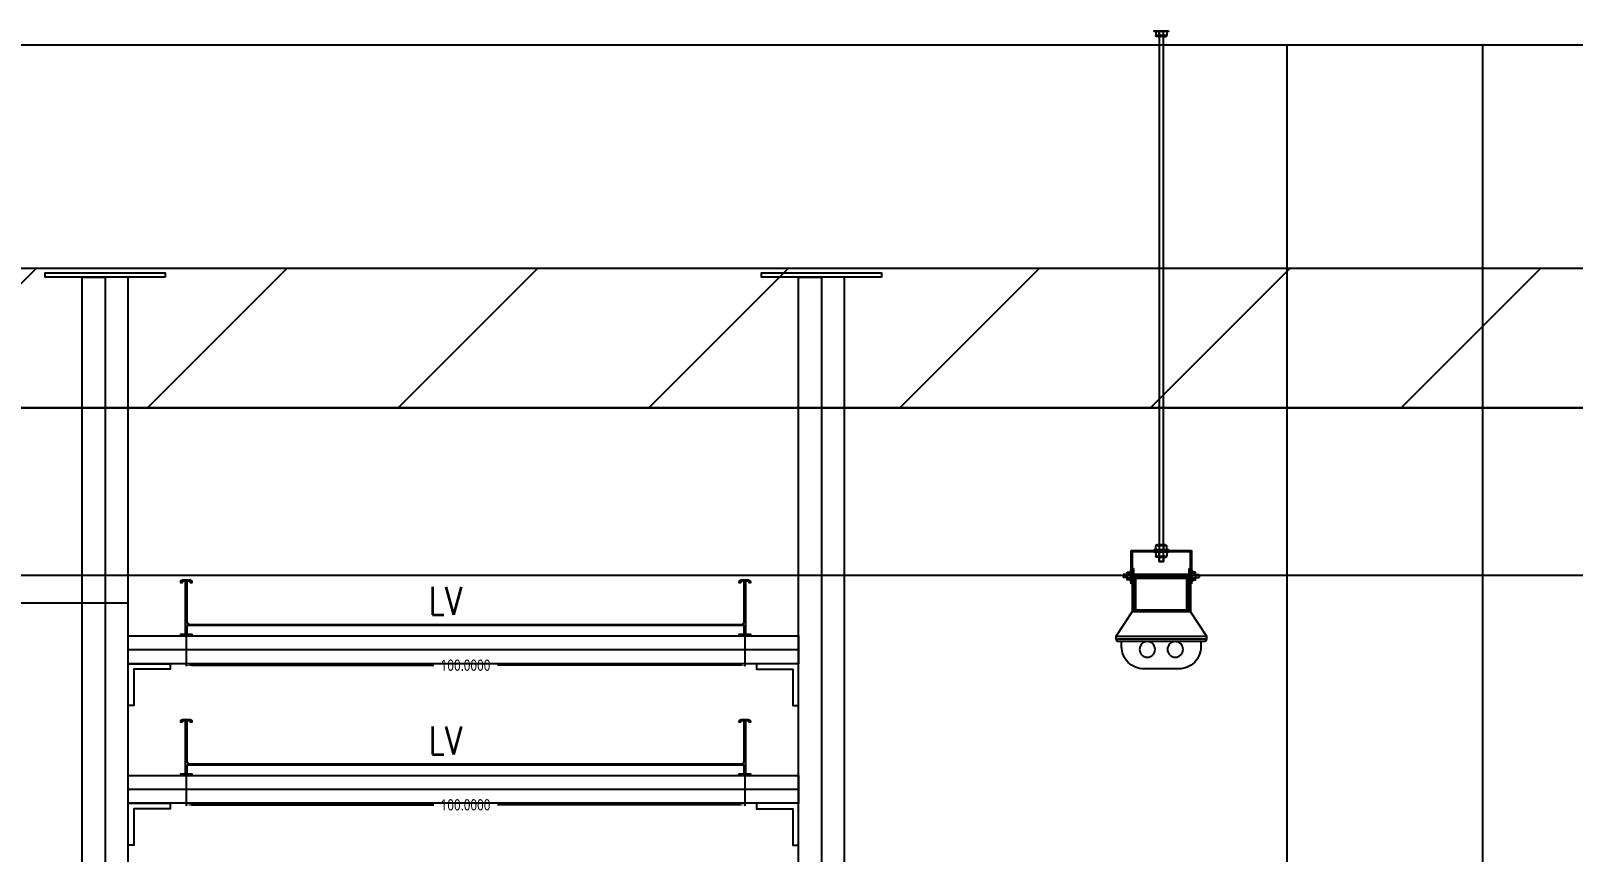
# Model space of a CAD drawing. Extents: x -18489 to 195597, y -1599 to 112111.
# Drawn here: x 22717.6 to 22993.7, y 26441.2 to 26588.3 of the extents above; entities that cross this region are included whole.
import ezdxf
from ezdxf.enums import TextEntityAlignment as Align
from ezdxf.xclip import XClip

# ---------------------------------------------------------------- set-up
doc = ezdxf.new("R2010")
doc.units = 0
doc.header["$LTSCALE"] = 100
doc.header["$XCLIPFRAME"] = 2
for name, color, linetype in [('188K-SM-07-F10-MECH-CR PIPE-Y2257103$0$0-BG', 6, 'Continuous'), ('188K-SM-07-F10-MECH-CR PIPE-Y2257103$0$0-FIRE', 1, 'Continuous'), ('188K-SM-07-F10-MECH-CR PIPE-Y2257103$0$0-hookupzoom', 4, 'Continuous'), ('188K-SM-07-F10-MECH-CR PIPE-Y2257103$0$0-LV', 6, 'Continuous'), ('188K-SM-07-F10-MECH-CR PIPE-Y2257103$0$DIM', 3, 'Continuous'), ('188K-SM-07-F10-MECH-CR PIPE-Y2257103$0$SH-LINE-130', 2, 'Continuous'), ('188K-SM-07-F10-MECH-CR PIPE-Y2257103$0$UPW_PVDF', 7, 'Continuous'), ('188K-SM-07-F10-MECH-CR PIPE-Y2257103$0$WFASE335B$0$F-SM-DUCT-HANGER', 2, 'Continuous'), ('188K-SM-07-F10-MECH-CR PIPE-Y2257103$0$WFASE335B$0$L-EQ', 180, 'Continuous'), ('188K-SM-07-F10-MECH-CR PIPE-Y2257103$0$WFASE335B$0$SUPPORT', 2, 'Continuous'), ('188K-SM-07-F10-MECH-CR PIPE-Y2257103$0$X-S-FAB_SL ALL$0$ASP_8', 8, 'Continuous'), ('188K-SM-07-F10-MECH-CR PIPE-Y2257103$0$X-S-FAB_SL ALL$0$BEAM-S', 2, 'Continuous')]:
    doc.layers.add(name, color=color, linetype=linetype)
doc.styles.add('188K-SM-07-F10-MECH-CR PIPE-Y2257103$0$AA-TXT', font='romans.shx', dxfattribs={"bigfont": 'chineset.shx'})
doc.styles.add('188K-SM-07-F10-MECH-CR PIPE-Y2257103$0$Standard', font='', dxfattribs={"width": 0.8})
doc.styles.get('188K-SM-07-F10-MECH-CR PIPE-Y2257103$0$Standard').set_extended_font_data('Microsoft JhengHei')
doc.dimstyles.new('188K-SM-07-F10-MECH-CR PIPE-Y2257103$0$Standard', dxfattribs={"dimtxt": 0.18, "dimasz": 0.18, "dimexe": 0.18, "dimexo": 0.0625, "dimgap": 0.09, "dimtad": 0, "dimtih": 1, "dimtoh": 1, "dimdec": 4, "dimzin": 0, "dimdsep": 46, "dimtxsty": '188K-SM-07-F10-MECH-CR PIPE-Y2257103$0$Standard', "dimcen": 0.09, "dimadec": 0, "dimazin": 0, "dimtfac": 1, "dimtdec": 4, "dimtofl": 0, "dimtmove": 0, "dimatfit": 3, "dimfxl": 1, "dimtolj": 1, "dimtzin": 0, "dimarcsym": 0})

# ---------------------------------------------------------------- blocks, each defined once
blk = doc.blocks.new('*U1953')
at = {"color": 241}
blk.add_lwpolyline([(17.5, 50), (-17.5, 50), (-17.5, 337.5), (17.5, 337.5)], close=True, dxfattribs=at)
blk = doc.blocks.new('188K-SM-07-F10-MECH-CR PIPE-Y2257103$0$X-S-FAB_SL ALL')
at = {"color": 241}
for p, q in [((-2628.521, -72748.977), (19076.479, -72748.977)), ((-2628.521, -72788.977), (19076.479, -72788.977))]:
    blk.add_line(p, q, dxfattribs=at)
at = {"layer": '188K-SM-07-F10-MECH-CR PIPE-Y2257103$0$X-S-FAB_SL ALL$0$ASP_8'}
for p, q in [((18261.479, -72848.977), (18151.479, -72848.977)), ((18261.479, -73033.977), (18261.479, -72848.977))]:
    blk.add_line(p, q, dxfattribs=at)
at = {"layer": '188K-SM-07-F10-MECH-CR PIPE-Y2257103$0$X-S-FAB_SL ALL$0$BEAM-S'}
blk.add_blockref('*U1953', (18486.479, -73086.477), dxfattribs=at)
blk = doc.blocks.new('*D1958')
at = {"layer": '188K-SM-07-F10-MECH-CR PIPE-Y2257103$0$DIM', "color": 0, "lineweight": -2, "transparency": 16777216}
for p, q in [((0, -0.06), (0, -5.47)), ((100, -0.06), (100, -5.47)), ((1, -5.29), (44.3, -5.29)), ((99, -5.29), (55.7, -5.29))]:
    blk.add_line(p, q, dxfattribs=at)
at = {"layer": '188K-SM-07-F10-MECH-CR PIPE-Y2257103$0$DIM', "color": 0, "transparency": 16777216}
for points in [[(1, -5.13), (1, -5.46), (0, -5.29)], [(99, -5.13), (99, -5.46), (100, -5.29)]]:
    blk.add_solid(points, dxfattribs=at)
at = {"layer": 'DefPoints', "color": 0, "transparency": 16777216}
for p in [(0, 0), (100, 0), (100, -5.29)]:
    blk.add_point(p, dxfattribs=at)
at = {"layer": '188K-SM-07-F10-MECH-CR PIPE-Y2257103$0$DIM', "color": 0, "transparency": 16777216, "insert": (50, -5.29), "char_height": 2, "attachment_point": 5, "style": '188K-SM-07-F10-MECH-CR PIPE-Y2257103$0$Standard'}
blk.add_mtext('\\A1;100.0000', dxfattribs=at)
blk = doc.blocks.new('188K-SM-07-F10-MECH-CR PIPE-Y2257103$0$WFASE335B$0$LIGHT')
for p, q in [((8.1, -4.5), (-8.1, -4.5)), ((8.1, -5), (-8.1, -5))]:
    blk.add_line(p, q)
blk.add_lwpolyline([(8.1, -5), (8.1, -4.5), (5.1, 0), (-5.1, 0), (-8.1, -4.5), (-8.1, -5, 0.414214), (-7.6, -5.5), (7.6, -5.5, 0.414214)], format="xyb", close=True)
blk.add_lwpolyline([(-7.1, -5.5), (-7.1, -6.4, 0.414214), (-3.1, -10.4), (3.1, -10.4, 0.414214), (7.1, -6.4), (7.1, -5.5)], format="xyb")
for centre in [(-2.5, -6.9), (2.5, -6.9)]:
    blk.add_circle(centre, 1.4)
blk = doc.blocks.new('*U1959')
at = {"layer": '188K-SM-07-F10-MECH-CR PIPE-Y2257103$0$WFASE335B$0$F-SM-DUCT-HANGER'}
for p, q in [((0.39, -191.04), (-0.97, -191.04)), ((-0.97, -191.8), (-0.97, -191.04)), ((0.39, -191.04), (-0.97, -191.04)), ((-0.97, -191.8), (-0.97, -191.04)), ((0.97, -191.8), (-0.97, -191.8)), ((0.97, -191.8), (-0.97, -191.8)), ((0.97, -192.2), (-0.97, -192.2)), ((-0.97, -192.2), (-0.97, -192.96)), ((0.97, -192.2), (-0.97, -192.2)), ((-0.97, -192.2), (-0.97, -192.96)), ((0.39, -192.96), (-0.97, -192.96)), ((0.39, -192.96), (-0.97, -192.96)), ((0.68, -190.9), (-0.68, -190.9)), ((0.68, -190.9), (-0.68, -190.9)), ((0.68, -193.1), (-0.68, -193.1)), ((0.68, -193.1), (-0.68, -193.1)), ((-0.39, -190.9), (-0.39, -191.8)), ((-0.39, -190.9), (-0.39, -191.8)), ((-0.39, -193.1), (-0.39, -192.2)), ((-0.39, -193.1), (-0.39, -192.2)), ((0.39, -190.9), (0.39, -191.8)), ((0.39, -190.9), (0.39, -191.8)), ((0.97, -191.04), (0.39, -191.04)), ((0.97, -191.04), (0.39, -191.04)), ((0.39, -193.1), (0.39, -192.2)), ((0.39, -193.1), (0.39, -192.2)), ((0.97, -192.96), (0.39, -192.96)), ((0.97, -192.96), (0.39, -192.96)), ((0.97, -191.8), (0.97, -191.04)), ((0.97, -191.8), (0.97, -191.04)), ((0.97, -192.2), (0.97, -192.96)), ((0.97, -192.2), (0.97, -192.96))]:
    blk.add_line(p, q, dxfattribs=at)
for centre, start, end in [((0, -191.52), 50.7586, 129.2414), ((0, -191.52), 50.7586, 129.2414), ((0, -192.49), 230.7586, 309.2414), ((0, -192.49), 230.7586, 309.2414)]:
    blk.add_arc(centre, 0.619, start, end, dxfattribs=at)
for centre, start_param, end_param in [((-0.68, -191.04), 3.320473, 6.462066), ((-0.68, -191.04), 3.320473, 6.462066), ((0.68, -192.96), 0.17888, 3.320473), ((0.68, -192.96), 0.17888, 3.320473)]:
    blk.add_ellipse(centre, major_axis=(-0.293, 0.025), ratio=0.478952, start_param=start_param, end_param=end_param, dxfattribs=at)
at = {"layer": '188K-SM-07-F10-MECH-CR PIPE-Y2257103$0$WFASE335B$0$F-SM-DUCT-HANGER', "extrusion": (0, 0, -1)}
for centre, start_param, end_param in [((-0.68, -192.96), 0.17888, 3.320473), ((-0.68, -192.96), 0.17888, 3.320473), ((0.68, -191.04), 3.320473, 6.462066), ((0.68, -191.04), 3.320473, 6.462066)]:
    blk.add_ellipse(centre, major_axis=(0.293, 0.025), ratio=0.478952, start_param=start_param, end_param=end_param, dxfattribs=at)
at = {"layer": '188K-SM-07-F10-MECH-CR PIPE-Y2257103$0$WFASE335B$0$L-EQ'}
for p, q in [((-4.8, -198.38), (-5, -198.38)), ((-4.8, -198.38), (-5, -198.38)), ((-4.6, -196.9), (-4.8, -196.9)), ((-4.6, -196.9), (-4.8, -196.9)), ((4.8, -196.9), (4.6, -196.9)), ((4.8, -196.9), (4.6, -196.9)), ((5, -198.38), (4.8, -198.38)), ((5, -198.38), (4.8, -198.38))]:
    blk.add_line(p, q, dxfattribs=at)
for points in [[(5, -198.38), (5, -196.7), (-5, -196.7), (-5, -198.38)], [(5, -198.38), (5, -196.7), (-5, -196.7), (-5, -198.38)], [(-4.8, -196.9), (-4.8, -202.7), (4.8, -202.7), (4.8, -196.9)], [(4.8, -198.38), (4.8, -196.9), (-4.8, -196.9), (-4.8, -198.38)], [(-4.8, -196.9), (-4.8, -202.7), (4.8, -202.7), (4.8, -196.9)], [(4.8, -198.38), (4.8, -196.9), (-4.8, -196.9), (-4.8, -198.38)], [(-4.6, -196.9), (-4.6, -202.5), (4.6, -202.5), (4.6, -196.9)], [(-4.6, -196.9), (-4.6, -202.5), (4.6, -202.5), (4.6, -196.9)]]:
    blk.add_lwpolyline(points, dxfattribs=at)
at = {"layer": '188K-SM-07-F10-MECH-CR PIPE-Y2257103$0$WFASE335B$0$SUPPORT'}
for p, q in [((0.97, -98.95), (-0.97, -98.95)), ((-0.97, -98.95), (-0.97, -99.71)), ((0.97, -98.95), (-0.97, -98.95)), ((-0.97, -98.95), (-0.97, -99.71)), ((-0.39, -98.85), (-0.39, -193.86)), ((-0.39, -99.85), (-0.39, -98.95)), ((-0.39, -99.85), (-0.39, -98.95)), ((0.39, -193.86), (0.39, -98.85)), ((0.39, -99.85), (0.39, -98.95)), ((0.39, -99.85), (0.39, -98.95)), ((0.97, -98.95), (0.97, -99.71)), ((0.97, -98.95), (0.97, -99.71)), ((0.39, -99.71), (-0.97, -99.71)), ((0.39, -99.71), (-0.97, -99.71)), ((0.68, -99.85), (-0.68, -99.85)), ((0.68, -99.85), (-0.68, -99.85)), ((0.97, -99.71), (0.39, -99.71)), ((0.97, -99.71), (0.39, -99.71)), ((-5.4, -191.9), (5.4, -191.9)), ((-5.4, -197.88), (-5.4, -191.9)), ((-5.4, -191.9), (5.4, -191.9)), ((-5.4, -197.88), (-5.4, -191.9)), ((5.2, -192.1), (-5.2, -192.1)), ((-5.2, -192.1), (-5.2, -197.86)), ((5.2, -192.1), (-5.2, -192.1)), ((-5.2, -192.1), (-5.2, -197.86)), ((5.2, -197.86), (5.2, -192.1)), ((5.2, -197.86), (5.2, -192.1)), ((5.4, -191.9), (5.4, -197.88)), ((5.4, -191.9), (5.4, -197.88)), ((-5, -195.11), (-5.2, -195.11)), ((-5, -195.11), (-5.2, -195.11)), ((-5.2, -195.13), (-5.2, -202.9)), ((-5.2, -195.13), (-5.2, -202.9)), ((-5, -195.11), (-5, -202.7)), ((-5, -195.11), (-5, -202.7)), ((-0.39, -193.86), (0.39, -193.86)), ((5.2, -195.11), (5, -195.11)), ((5.2, -195.11), (5, -195.11)), ((5, -202.7), (5, -195.13)), ((5, -202.7), (5, -195.13)), ((5.2, -195.11), (5.2, -202.9)), ((5.2, -195.11), (5.2, -202.9)), ((-6.81, -196.2), (-6.81, -196.7)), ((-6.1, -196.2), (-6.81, -196.2)), ((-6.81, -196.2), (-6.81, -196.7)), ((-6.1, -196.2), (-6.81, -196.2)), ((-6.1, -196.7), (-6.81, -196.7)), ((-6.1, -196.7), (-6.81, -196.7)), ((-6.1, -196.11), (-5.54, -196.11)), ((-6.1, -196.11), (-5.54, -196.11)), ((-5.54, -196.81), (-6.1, -196.81)), ((-5.54, -196.81), (-6.1, -196.81)), ((-5.2, -197.88), (-5.4, -197.88)), ((-5.2, -197.88), (-5.4, -197.88)), ((5, -196.2), (-5, -196.2)), ((5, -196.2), (-5, -196.2)), ((5, -196.7), (-5, -196.7)), ((5, -196.7), (-5, -196.7)), ((5.2, -197.88), (5.4, -197.88)), ((5.2, -197.88), (5.4, -197.88)), ((6.1, -196.11), (5.54, -196.11)), ((6.1, -196.11), (5.54, -196.11)), ((5.54, -196.81), (6.1, -196.81)), ((5.54, -196.81), (6.1, -196.81)), ((6.1, -196.2), (6.81, -196.2)), ((6.1, -196.2), (6.81, -196.2)), ((6.1, -196.7), (6.81, -196.7)), ((6.1, -196.7), (6.81, -196.7)), ((6.81, -196.2), (6.81, -196.7)), ((6.81, -196.2), (6.81, -196.7)), ((5.2, -202.9), (-5.2, -202.9)), ((5.2, -202.9), (-5.2, -202.9)), ((-5, -202.7), (5, -202.7)), ((-5, -202.7), (5, -202.7))]:
    blk.add_line(p, q, dxfattribs=at)
for points in [[(1.3, -98.85), (1.3, -98.95), (-1.3, -98.95), (-1.3, -98.85)], [(1.3, -98.85), (1.3, -98.95), (-1.3, -98.95), (-1.3, -98.85)], [(1.3, -191.9), (1.3, -191.8), (-1.3, -191.8), (-1.3, -191.9)], [(1.3, -191.9), (1.3, -191.8), (-1.3, -191.8), (-1.3, -191.9)], [(1.3, -192.1), (1.3, -192.2), (-1.3, -192.2), (-1.3, -192.1)], [(1.3, -192.1), (1.3, -192.2), (-1.3, -192.2), (-1.3, -192.1)], [(0.39, -193.1), (0.39, -193.86), (-0.39, -193.86), (-0.39, -193.1)], [(0.39, -193.1), (0.39, -193.86), (-0.39, -193.86), (-0.39, -193.1)], [(-6.1, -195.76), (-5.54, -195.76), (-5.54, -197.16), (-6.1, -197.16)], [(-6.1, -195.76), (-5.54, -195.76), (-5.54, -197.16), (-6.1, -197.16)], [(-5.4, -195.41), (-5.54, -195.41), (-5.54, -197.51), (-5.4, -197.51)], [(-5.4, -195.41), (-5.54, -195.41), (-5.54, -197.51), (-5.4, -197.51)], [(5.4, -195.41), (5.54, -195.41), (5.54, -197.51), (5.4, -197.51)], [(5.4, -195.41), (5.54, -195.41), (5.54, -197.51), (5.4, -197.51)], [(6.1, -195.76), (5.54, -195.76), (5.54, -197.16), (6.1, -197.16)], [(6.1, -195.76), (5.54, -195.76), (5.54, -197.16), (6.1, -197.16)]]:
    blk.add_lwpolyline(points, close=True, dxfattribs=at)
blk.add_lwpolyline([(-0.39, -98.85), (-0.39, -193.86), (0.39, -193.86), (0.39, -98.85)], dxfattribs=at)
blk.add_arc((0, -99.23), 0.619, 230.7586, 309.2414, dxfattribs=at)
blk.add_arc((0, -99.23), 0.619, 230.7586, 309.2414, dxfattribs=at)
at = {"layer": '188K-SM-07-F10-MECH-CR PIPE-Y2257103$0$WFASE335B$0$SUPPORT', "extrusion": (0, 0, -1)}
blk.add_ellipse((-0.68, -99.71), major_axis=(0.293, 0.023), ratio=0.480832, start_param=0.165344, end_param=3.306937, dxfattribs=at)
blk.add_ellipse((-0.68, -99.71), major_axis=(0.293, 0.023), ratio=0.480832, start_param=0.165344, end_param=3.306937, dxfattribs=at)
at = {"layer": '188K-SM-07-F10-MECH-CR PIPE-Y2257103$0$WFASE335B$0$SUPPORT'}
blk.add_ellipse((0.68, -99.71), major_axis=(-0.293, 0.023), ratio=0.480832, start_param=0.165344, end_param=3.306937, dxfattribs=at)
blk.add_ellipse((0.68, -99.71), major_axis=(-0.293, 0.023), ratio=0.480832, start_param=0.165344, end_param=3.306937, dxfattribs=at)
at = {"layer": '188K-SM-07-F10-MECH-CR PIPE-Y2257103$0$WFASE335B$0$L-EQ', "xscale": -1}
blk.add_blockref('188K-SM-07-F10-MECH-CR PIPE-Y2257103$0$WFASE335B$0$LIGHT', (0, -202.7), dxfattribs=at)
blk.add_blockref('188K-SM-07-F10-MECH-CR PIPE-Y2257103$0$WFASE335B$0$LIGHT', (0, -202.7), dxfattribs=at)
blk = doc.blocks.new('*U1957')
blk.add_lwpolyline([(0.12, 1.84), (0.12, 0.3), (1, 0.3), (1, 0), (-1, 0), (-1, 0.3), (-0.12, 0.3), (-0.12, 9.76), (-0.66, 9.76, 0.414213562), (-0.76, 9.66), (-0.76, 9.5), (-1, 9.5), (-1, 9.66, -0.414213562), (-0.66, 10), (0.66, 10, -0.414213562), (1, 9.66), (1, 9.5), (0.76, 9.5), (0.76, 9.66, 0.414213562), (0.66, 9.76), (0.12, 9.76), (0.12, 2.54, 0.414213562), (0.62, 2.04), (99.38, 2.04, 0.414213562), (99.88, 2.54), (99.88, 9.76), (99.34, 9.76, 0.414213562), (99.24, 9.66), (99.24, 9.5), (99, 9.5), (99, 9.66, -0.414213562), (99.34, 10), (100.66, 10, -0.414213562), (101, 9.66), (101, 9.5), (100.76, 9.5), (100.76, 9.66, 0.414213562), (100.66, 9.76), (100.12, 9.76), (100.12, 0.3), (101, 0.3), (101, 0), (99, 0), (99, 0.3), (99.88, 0.3), (99.88, 1.84)], format="xyb", close=True)
at = {"layer": '188K-SM-07-F10-MECH-CR PIPE-Y2257103$0$DIM'}
dim = blk.add_linear_dim(base=(100, -5.29392), p1=(0, 0), p2=(100, 0), dimstyle='188K-SM-07-F10-MECH-CR PIPE-Y2257103$0$Standard', override={"dimtxt": 2, "dimasz": 1, "dimfxl": 0.1}, dxfattribs=at)
dim.commit()
dim.dimension.update_dxf_attribs({"geometry": '*D1958', "text_midpoint": (50, -5.29392)})
blk = doc.blocks.new('188K-SM-07-F10-MECH-CR PIPE-Y2257103$0$PVD-1')
at = {"layer": '188K-SM-07-F10-MECH-CR PIPE-Y2257103$0$SH-LINE-130', "ltscale": 0.1}
for p, q in [((4014.24, -72856.48), (3894.24, -72856.48)), ((4014.24, -72881.48), (3894.24, -72881.48))]:
    blk.add_line(p, q, dxfattribs=at)
for points in [[(3900.86, -72789.78), (3879.36, -72789.78), (3879.36, -72788.98), (3900.86, -72788.98)], [(3885.98, -73013.98), (3885.98, -72789.78), (3890.11, -72789.78), (3890.11, -73013.98)], [(3894.24, -73013.98), (3894.24, -72789.78), (3890.11, -72789.78), (3890.11, -73013.98)], [(4029.12, -72789.78), (4007.62, -72789.78), (4007.62, -72788.98), (4029.12, -72788.98)], [(4014.24, -73013.98), (4014.24, -72789.78), (4018.37, -72789.78), (4018.37, -73013.98)], [(4022.5, -73013.98), (4022.5, -72789.78), (4018.37, -72789.78), (4018.37, -73013.98)], [(4014.24, -72858.98), (3894.24, -72858.98), (3894.24, -72853.98), (4014.24, -72853.98)], [(3894.24, -72858.98), (3901.74, -72858.98), (3901.74, -72859.98), (3895.24, -72859.98), (3895.24, -72866.48), (3894.24, -72866.48)], [(4014.24, -72858.98), (4006.74, -72858.98), (4006.74, -72859.98), (4013.24, -72859.98), (4013.24, -72866.48), (4014.24, -72866.48)], [(4014.24, -72883.98), (3894.24, -72883.98), (3894.24, -72878.98), (4014.24, -72878.98)], [(3894.24, -72883.98), (3901.74, -72883.98), (3901.74, -72884.98), (3895.24, -72884.98), (3895.24, -72891.48), (3894.24, -72891.48)], [(4014.24, -72883.98), (4006.74, -72883.98), (4006.74, -72884.98), (4013.24, -72884.98), (4013.24, -72891.48), (4014.24, -72891.48)]]:
    blk.add_lwpolyline(points, close=True, dxfattribs=at)
at = {"layer": '188K-SM-07-F10-MECH-CR PIPE-Y2257103$0$0-LV', "color": 5}
for p in [(3904.64, -72853.98), (3904.64, -72878.98)]:
    blk.add_blockref('*U1957', p, dxfattribs=at)
at = {"layer": '188K-SM-07-F10-MECH-CR PIPE-Y2257103$0$UPW_PVDF', "style": '188K-SM-07-F10-MECH-CR PIPE-Y2257103$0$AA-TXT', "width": 0.8}
for p in [(3948.01, -72847.72), (3948.01, -72872.72)]:
    blk.add_text('LV', height=5, dxfattribs=at).set_placement(p, align=Align.MIDDLE_LEFT)
blk = doc.blocks.new('188K-SM-07-F10-MECH-CR PIPE-Y2257103')
at = {"layer": '188K-SM-07-F10-MECH-CR PIPE-Y2257103$0$0-FIRE'}
h = blk.add_hatch(dxfattribs=at)
h.set_pattern_fill('ANSI31', color=256, scale=10)
h.set_pattern_definition([(45, (0, 99332.263), (-22.45064, 22.45064), [])])
h.paths.add_polyline_path([(23550, 26520.786), (1845, 26520.786), (1845, 26545.786), (23550, 26545.786)])
blk.add_lwpolyline([(23550, 26520.786), (1845, 26520.786), (1845, 26545.786), (23550, 26545.786)], close=True, dxfattribs=at)
at = {"layer": '188K-SM-07-F10-MECH-CR PIPE-Y2257103$0$0-hookupzoom'}
blk.add_lwpolyline([(23550, 26490.786), (1845, 26490.786), (1845, 26520.786), (23550, 26520.786)], close=True, dxfattribs=at)
ref = blk.add_blockref('188K-SM-07-F10-MECH-CR PIPE-Y2257103$0$X-S-FAB_SL ALL', (4473.521, 99334.763))
XClip(ref).set_block_clipping_path([(-7553.4648570136, -75341.9369645483), (24026.2025623869, -67725.7696244382)])
blk.add_blockref('*U1959', (22919.985, 26687.136))
at = {"layer": '188K-SM-07-F10-MECH-CR PIPE-Y2257103$0$0-BG'}
blk.add_blockref('188K-SM-07-F10-MECH-CR PIPE-Y2257103$0$PVD-1', (18840.76, 99333.963), dxfattribs=at)

msp = doc.modelspace()

# ---------------------------------------------------------------- block references
msp.add_blockref('188K-SM-07-F10-MECH-CR PIPE-Y2257103', (0, 0))

doc.saveas('drawing.dxf')
